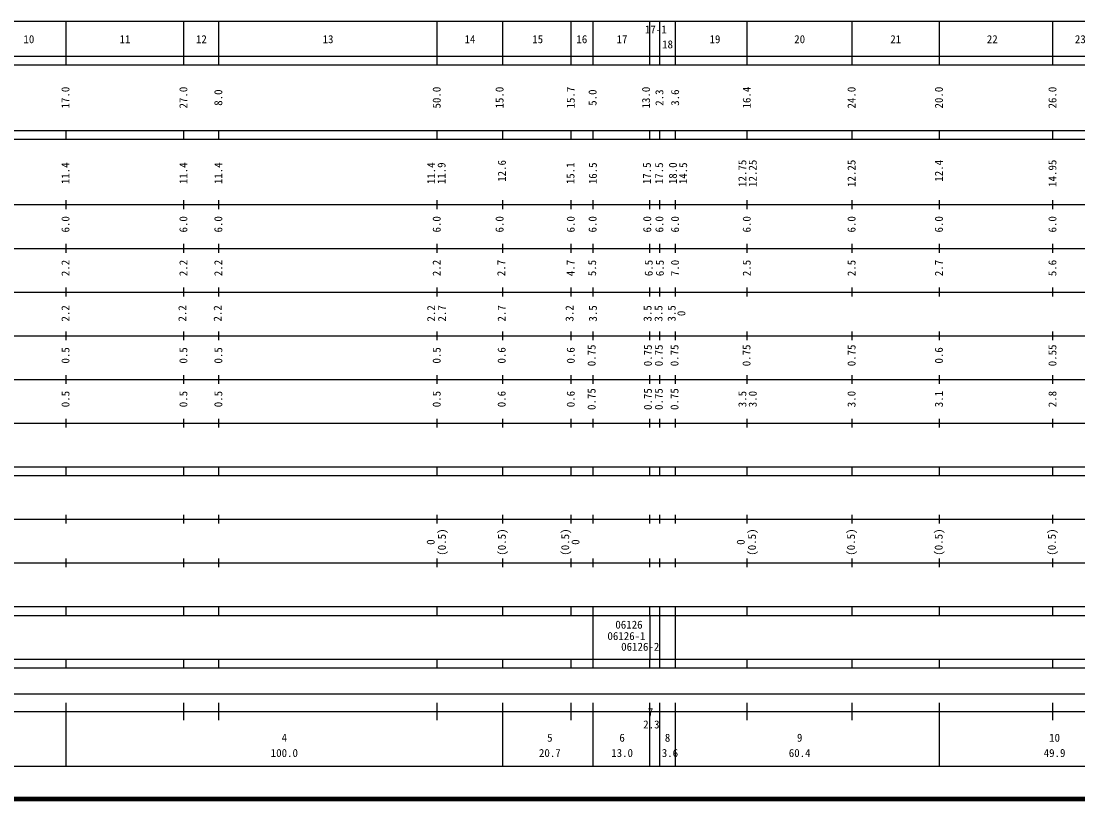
# Model space of a CAD drawing. Units: millimetres on the paper, enlarged 1000 times. Extents: x 40000 to 680000, y 20000 to 380000.
# Drawn here: x 257726 to 499700, y 20000 to 198000 of the extents above; entities that cross this region are included whole.
import ezdxf
from ezdxf.enums import TextEntityAlignment as Align

# ---------------------------------------------------------------- set-up
doc = ezdxf.new("R2010")
doc.units = ezdxf.units.MM
doc.header["$LTSCALE"] = 1000
doc.layers.add('M-TTL', color=2, linetype='Continuous', lineweight=140)
doc.layers.add('M-TTL-BAND', color=7, linetype='Continuous', lineweight=25)
doc.styles.add('ＭＳ ゴシック', font='')
doc.styles.get('ＭＳ ゴシック').set_extended_font_data('MS Gothic')

msp = doc.modelspace()

# ---------------------------------------------------------------- linework, layer by layer
at = {"layer": 'M-TTL'}
msp.add_line((40000, 20000), (680000, 20000), dxfattribs=at)
at = {"layer": 'M-TTL-BAND'}
for p, q in [((68000, 198000), (579000, 198000)), ((268000, 188000), (268000, 198000)), ((295000, 188000), (295000, 198000)), ((303000, 188000), (303000, 198000)), ((353000, 188000), (353000, 198000)), ((368000, 188000), (368000, 198000)), ((383700, 188000), (383700, 198000)), ((388700, 188000), (388700, 198000)), ((401700, 188000), (401700, 198000)), ((404000, 188000), (404000, 198000)), ((407600, 188000), (407600, 198000)), ((424000, 188000), (424000, 198000)), ((448000, 188000), (448000, 198000)), ((468000, 188000), (468000, 198000)), ((494000, 188000), (494000, 198000)), ((40000, 190000), (579000, 190000)), ((40000, 188000), (579000, 188000)), ((40000, 173000), (579000, 173000)), ((268000, 171000), (268000, 173000)), ((295000, 171000), (295000, 173000)), ((303000, 171000), (303000, 173000)), ((353000, 171000), (353000, 173000)), ((368000, 171000), (368000, 173000)), ((383700, 171000), (383700, 173000)), ((388700, 171000), (388700, 173000)), ((401700, 171000), (401700, 173000)), ((404000, 171000), (404000, 173000)), ((407600, 171000), (407600, 173000)), ((424000, 171000), (424000, 173000)), ((448000, 171000), (448000, 173000)), ((468000, 171000), (468000, 173000)), ((494000, 171000), (494000, 173000)), ((40000, 171000), (579000, 171000)), ((40000, 156000), (579000, 156000)), ((268000, 155000), (268000, 157000)), ((295000, 155000), (295000, 157000)), ((303000, 155000), (303000, 157000)), ((353000, 155000), (353000, 157000)), ((368000, 155000), (368000, 157000)), ((383700, 155000), (383700, 157000)), ((388700, 155000), (388700, 157000)), ((401700, 155000), (401700, 157000)), ((404000, 155000), (404000, 157000)), ((407600, 155000), (407600, 157000)), ((424000, 155000), (424000, 157000)), ((448000, 155000), (448000, 157000)), ((468000, 155000), (468000, 157000)), ((494000, 155000), (494000, 157000)), ((46000, 146000), (579000, 146000)), ((268000, 145000), (268000, 147000)), ((295000, 145000), (295000, 147000)), ((303000, 145000), (303000, 147000)), ((353000, 145000), (353000, 147000)), ((368000, 145000), (368000, 147000)), ((383700, 145000), (383700, 147000)), ((388700, 145000), (388700, 147000)), ((401700, 145000), (401700, 147000)), ((404000, 145000), (404000, 147000)), ((407600, 145000), (407600, 147000)), ((424000, 145000), (424000, 147000)), ((448000, 145000), (448000, 147000)), ((468000, 145000), (468000, 147000)), ((494000, 145000), (494000, 147000)), ((52000, 136000), (579000, 136000)), ((268000, 135000), (268000, 137000)), ((295000, 135000), (295000, 137000)), ((303000, 135000), (303000, 137000)), ((353000, 135000), (353000, 137000)), ((368000, 135000), (368000, 137000)), ((383700, 135000), (383700, 137000)), ((388700, 135000), (388700, 137000)), ((401700, 135000), (401700, 137000)), ((404000, 135000), (404000, 137000)), ((407600, 135000), (407600, 137000)), ((424000, 135000), (424000, 137000)), ((448000, 135000), (448000, 137000)), ((468000, 135000), (468000, 137000)), ((494000, 135000), (494000, 137000)), ((46000, 126000), (579000, 126000)), ((268000, 125000), (268000, 127000)), ((295000, 125000), (295000, 127000)), ((303000, 125000), (303000, 127000)), ((353000, 125000), (353000, 127000)), ((368000, 125000), (368000, 127000)), ((383700, 125000), (383700, 127000)), ((388700, 125000), (388700, 127000)), ((401700, 125000), (401700, 127000)), ((404000, 125000), (404000, 127000)), ((407600, 125000), (407600, 127000)), ((424000, 125000), (424000, 127000)), ((448000, 125000), (448000, 127000)), ((468000, 125000), (468000, 127000)), ((494000, 125000), (494000, 127000)), ((268000, 115000), (268000, 117000)), ((295000, 115000), (295000, 117000)), ((303000, 115000), (303000, 117000)), ((353000, 115000), (353000, 117000)), ((368000, 115000), (368000, 117000)), ((383700, 115000), (383700, 117000)), ((388700, 115000), (388700, 117000)), ((401700, 115000), (401700, 117000)), ((404000, 115000), (404000, 117000)), ((407600, 115000), (407600, 117000)), ((424000, 115000), (424000, 117000)), ((448000, 115000), (448000, 117000)), ((468000, 115000), (468000, 117000)), ((494000, 115000), (494000, 117000)), ((52000, 116000), (579000, 116000)), ((268000, 105000), (268000, 107000)), ((295000, 105000), (295000, 107000)), ((303000, 105000), (303000, 107000)), ((353000, 105000), (353000, 107000)), ((368000, 105000), (368000, 107000)), ((383700, 105000), (383700, 107000)), ((388700, 105000), (388700, 107000)), ((401700, 105000), (401700, 107000)), ((404000, 105000), (404000, 107000)), ((407600, 105000), (407600, 107000)), ((424000, 105000), (424000, 107000)), ((448000, 105000), (448000, 107000)), ((468000, 105000), (468000, 107000)), ((494000, 105000), (494000, 107000)), ((46000, 106000), (579000, 106000)), ((40000, 96000), (579000, 96000)), ((268000, 94000), (268000, 96000)), ((295000, 94000), (295000, 96000)), ((303000, 94000), (303000, 96000)), ((353000, 94000), (353000, 96000)), ((368000, 94000), (368000, 96000)), ((383700, 94000), (383700, 96000)), ((388700, 94000), (388700, 96000)), ((401700, 94000), (401700, 96000)), ((404000, 94000), (404000, 96000)), ((407600, 94000), (407600, 96000)), ((424000, 94000), (424000, 96000)), ((448000, 94000), (448000, 96000)), ((468000, 94000), (468000, 96000)), ((494000, 94000), (494000, 96000)), ((40000, 94000), (579000, 94000)), ((268000, 83000), (268000, 85000)), ((295000, 83000), (295000, 85000)), ((303000, 83000), (303000, 85000)), ((353000, 83000), (353000, 85000)), ((368000, 83000), (368000, 85000)), ((383700, 83000), (383700, 85000)), ((388700, 83000), (388700, 85000)), ((401700, 83000), (401700, 85000)), ((404000, 83000), (404000, 85000)), ((407600, 83000), (407600, 85000)), ((424000, 83000), (424000, 85000)), ((448000, 83000), (448000, 85000)), ((468000, 83000), (468000, 85000)), ((494000, 83000), (494000, 85000)), ((49000, 84000), (579000, 84000)), ((40000, 74000), (579000, 74000)), ((268000, 73000), (268000, 75000)), ((295000, 73000), (295000, 75000)), ((303000, 73000), (303000, 75000)), ((353000, 73000), (353000, 75000)), ((368000, 73000), (368000, 75000)), ((383700, 73000), (383700, 75000)), ((388700, 73000), (388700, 75000)), ((401700, 73000), (401700, 75000)), ((404000, 73000), (404000, 75000)), ((407600, 73000), (407600, 75000)), ((424000, 73000), (424000, 75000)), ((448000, 73000), (448000, 75000)), ((468000, 73000), (468000, 75000)), ((494000, 73000), (494000, 75000)), ((40000, 64000), (579000, 64000)), ((268000, 62000), (268000, 64000)), ((295000, 62000), (295000, 64000)), ((303000, 62000), (303000, 64000)), ((353000, 62000), (353000, 64000)), ((368000, 62000), (368000, 64000)), ((383700, 62000), (383700, 64000)), ((388700, 62000), (388700, 64000)), ((401700, 62000), (401700, 64000)), ((404000, 62000), (404000, 64000)), ((407600, 62000), (407600, 64000)), ((424000, 62000), (424000, 64000)), ((448000, 62000), (448000, 64000)), ((468000, 62000), (468000, 64000)), ((494000, 62000), (494000, 64000)), ((40000, 62000), (579000, 62000)), ((388700, 52000), (388700, 62000)), ((401700, 62000), (401700, 52000)), ((404000, 52000), (404000, 62000)), ((407600, 52000), (407600, 62000)), ((40000, 52000), (579000, 52000)), ((268000, 50000), (268000, 52000)), ((295000, 50000), (295000, 52000)), ((303000, 50000), (303000, 52000)), ((353000, 50000), (353000, 52000)), ((368000, 50000), (368000, 52000)), ((383700, 50000), (383700, 52000)), ((388700, 50000), (388700, 52000)), ((401700, 50000), (401700, 52000)), ((404000, 50000), (404000, 52000)), ((407600, 50000), (407600, 52000)), ((424000, 50000), (424000, 52000)), ((448000, 50000), (448000, 52000)), ((468000, 50000), (468000, 52000)), ((494000, 50000), (494000, 52000)), ((40000, 50000), (579000, 50000)), ((71000, 44000), (565000, 44000)), ((268000, 27500), (268000, 42000)), ((295000, 38000), (295000, 42000)), ((303000, 38000), (303000, 42000)), ((353000, 38000), (353000, 42000)), ((368000, 27500), (368000, 42000)), ((383700, 38000), (383700, 42000)), ((388700, 27500), (388700, 42000)), ((401700, 27500), (401700, 42000)), ((404000, 27500), (404000, 42000)), ((407600, 38000), (407600, 42000)), ((407600, 27500), (407600, 42000)), ((424000, 38000), (424000, 42000)), ((448000, 38000), (448000, 42000)), ((468000, 27500), (468000, 42000)), ((494000, 38000), (494000, 42000)), ((40000, 40000), (579000, 40000)), ((68000, 27500), (579000, 27500))]:
    msp.add_line(p, q, dxfattribs=at)

# ---------------------------------------------------------------- texts
at = {"layer": 'M-TTL-BAND', "style": 'ＭＳ ゴシック'}
for s, p in [('17-1', (403060, 194624)), ('10', (259500, 192405)), ('11', (281500, 192405)), ('12', (299000, 192405)), ('13', (328000, 192405)), ('14', (360500, 192405)), ('15', (376007, 192405)), ('16', (386116, 192405)), ('17', (395319, 192405)), ('18', (405747, 191222)), ('19', (416597, 192405)), ('20', (436000, 192405)), ('21', (458000, 192405)), ('22', (480108, 192405)), ('23', (500269, 192405)), ('7', (401851, 38351)), ('2.3', (402043, 35571)), ('4', (318000, 32523)), ('5', (378791, 32523)), ('6', (395340, 32523)), ('8', (405747, 32523)), ('9', (436000, 32523)), ('10', (494365, 32523)), ('100.0', (318000, 29033)), ('20.7', (378791, 29033)), ('13.0', (395340, 29033)), ('3.6', (406295, 29033)), ('60.4', (436000, 29033)), ('49.9', (494365, 29033))]:
    msp.add_text(s, height=1833, dxfattribs=at).set_placement(p, align=Align.BOTTOM_CENTER)
for s, p in [('17.0', (269334, 180500)), ('27.0', (296334, 180500)), ('8.0', (304334, 180500)), ('50.0', (354334, 180500)), ('15.0', (368735, 180500)), ('15.7', (385034, 180500)), ('5.0', (390034, 180500)), ('13.0', (402273, 180500)), ('2.3', (405334, 180500)), ('3.6', (408935, 180500)), ('16.4', (425334, 180500)), ('24.0', (449334, 180500)), ('20.0', (469334, 180500)), ('26.0', (495334, 180500)), ('11.4', (269334, 163174)), ('11.4', (296334, 163174)), ('11.4', (304334, 163174)), ('11.4', (353072, 163174)), ('11.9', (355458, 163174)), ('12.6', (369267, 163718)), ('15.1', (384975, 163174)), ('16.5', (390099, 163174)), ('17.5', (402475, 163174)), ('17.5', (405269, 163174)), ('18.0', (408424, 163174)), ('14.5', (410773, 163174)), ('12.75', (424334, 163174)), ('12.25', (426704, 163174)), ('12.25', (449334, 163174)), ('12.4', (469334, 163748)), ('14.95', (495334, 163174)), ('6.0', (269334, 151500)), ('6.0', (296334, 151500)), ('6.0', (304334, 151500)), ('6.0', (354334, 151500)), ('6.0', (368735, 151500)), ('6.0', (385034, 151500)), ('6.0', (390034, 151500)), ('6.0', (402549, 151500)), ('6.0', (405334, 151500)), ('6.0', (408917, 151500)), ('6.0', (425334, 151500)), ('6.0', (449334, 151500)), ('6.0', (469334, 151500)), ('6.0', (495334, 151500)), ('2.2', (269334, 141500)), ('2.2', (296334, 141500)), ('2.2', (304334, 141500)), ('2.2', (354334, 141500)), ('2.7', (369129, 141500)), ('4.7', (385001, 141500)), ('5.5', (389934, 141500)), ('6.5', (402891, 141500)), ('6.5', (405435, 141500)), ('7.0', (408915, 141500)), ('2.5', (425334, 141500)), ('2.5', (449334, 141500)), ('2.7', (469334, 141500)), ('5.6', (495334, 141500)), ('2.2', (269334, 131111)), ('2.2', (296101, 131111)), ('2.2', (304187, 131111)), ('2.2', (353062, 131111)), ('2.7', (355562, 131111)), ('2.7', (369220, 131111)), ('3.2', (384759, 131111)), ('3.5', (390104, 131111)), ('3.5', (402624, 131111)), ('3.5', (405124, 131111)), ('3.5', (408141, 131111)), ('0', (410361, 131111)), ('0.75', (389809, 121500)), ('0.75', (402694, 121500)), ('0.75', (405194, 121500)), ('0.75', (408794, 121500)), ('0.75', (425281, 121500)), ('0.75', (449334, 121500)), ('0.55', (495334, 121500)), ('0.5', (269334, 121500)), ('0.5', (296334, 121500)), ('0.5', (304334, 121500)), ('0.5', (354334, 121500)), ('0.6', (369208, 121500)), ('0.6', (385034, 121500)), ('0.6', (469334, 121500)), ('0.75', (389809, 111500)), ('0.75', (402694, 111500)), ('0.75', (405194, 111500)), ('0.75', (408794, 111500)), ('0.5', (269334, 111500)), ('0.5', (296334, 111500)), ('0.5', (304334, 111500)), ('0.5', (354334, 111500)), ('0.6', (369208, 111500)), ('0.6', (385034, 111500)), ('3.5', (424334, 111500)), ('3.0', (426704, 111500)), ('3.0', (449334, 111500)), ('3.1', (469334, 111500)), ('2.8', (495334, 111500)), ('(0.5)', (355538, 78764)), ('(0.5)', (369265, 78764)), ('(0.5)', (383762, 78764)), ('(0.5)', (426538, 78764)), ('(0.5)', (449216, 78764)), ('(0.5)', (469280, 78764)), ('(0.5)', (495195, 78764)), ('0', (352962, 78764)), ('0', (386117, 78764)), ('0', (423962, 78764))]:
    msp.add_text(s, height=1833, rotation=90, dxfattribs=at).set_placement(p, align=Align.BOTTOM_CENTER)
for s, p in [('06126', (393792, 58405)), ('06126-1', (391977, 55801)), ('06126-2', (395123, 53353))]:
    msp.add_text(s, height=1833, dxfattribs=at).set_placement(p, align=Align.BOTTOM_LEFT)

doc.saveas('drawing.dxf')
